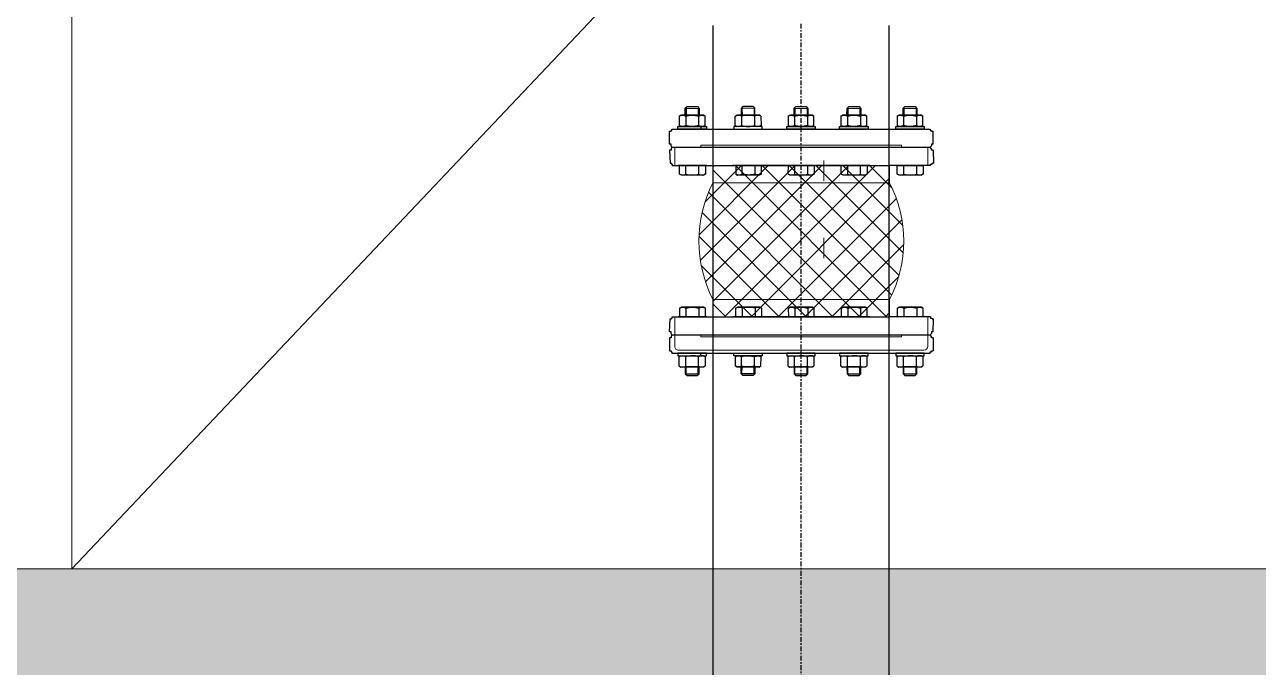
# Model space of a CAD drawing. Header units: millimetres. Extents: x -294625 to 2136527, y -251383 to 128331.
# Drawn here: x 1133732 to 1134293, y -215359 to -215067 of the extents above; entities that cross this region are included whole.
import ezdxf

# ---------------------------------------------------------------- set-up
doc = ezdxf.new("R2010")
doc.units = ezdxf.units.MM
doc.linetypes.add('CENTER', pattern=[3, 1.5, -0.5, 0.5, -0.5])
for name, color, linetype, lineweight in [('0-4', 250, 'Continuous', 5), ('01. CẤP NƯỚC LẠNH', 5, 'Continuous', 9), ('A-FLOR-PATT-1', 254, 'Continuous', 18), ('ICE-BP', 4, 'Continuous', 25), ('N2-PK-TB', 2, 'Continuous', 20), ('N3-NOTE', 11, 'Continuous', 13)]:
    doc.layers.add(name, color=color, linetype=linetype, lineweight=lineweight)
doc.layers.add('H-N-FITTING-35', color=2, linetype='Continuous')
doc.layers.add('ICE-CEN', color=8, linetype='CENTER')

# ---------------------------------------------------------------- blocks, each defined once
blk = doc.blocks.new('WPP')
at = {"layer": 'ICE-BP', "ltscale": 1000}
for p, q in [((137904.5575600856, -20081.31103877045, 5.101671538998651), (137904.5860417234, -20793.38504935915, 5.101671538970926)), ((138072.5575600856, -20081.31103877045, 5.101671538998651), (138072.5860437867, -20793.41022166381, 5.101671538970924))]:
    blk.add_line(p, q, dxfattribs=at)
at = {"layer": 'ICE-CEN', "ltscale": 3}
blk.add_line((137988.5575600883, -20079.47488218467, 5.101671538996317), (137988.6346818327, -20774.6518731673, 5.101671538993015), dxfattribs=at)
blk = doc.blocks.new('ExpSin8')
h = blk.add_hatch()
h.set_pattern_fill('ANSI37', color=8, scale=198, angle=-1.272221872585407e-14, style=0)
h.set_pattern_definition([(44.99999999999999, (2.640000000001227, -165), (-17.50089283436705, 17.50089283436706), []), (135, (2.640000000001227, -165), (-17.50089283436706, -17.50089283436705), [])])
h.paths.add_polyline_path([(201.1600000000017, 115.3335341203565, 0.2403685120750965), (48.84000000000106, 115.3335341203565), (48.84000000000014, -115.3335341203565, 0.2403685120750964), (201.1600000000008, -115.3335341203565)])
h.paths.add_polyline_path([(26.39999999999963, -115.3335341203565), (48.84000000000015, -115.3335341203565), (48.84000000000106, 115.3335341203565), (26.40000000000056, 115.3335341203565)])
h.paths.add_polyline_path([(201.1600000000016, 115.3335341203565), (201.1600000000007, -115.3335341203565), (223.6000000000003, -115.3335341203565), (223.6000000000012, 115.3335341203565)])
for points in [[(2.640000000001227, -165), (26.40000000000054, -165), (26.40000000000056, 165), (2.640000000001247, 165)], [(247.3600000000015, -165), (223.6000000000013, -165), (223.6000000000013, 165), (247.3600000000015, 165)], [(2.640000000001245, 131), (9.175158733904648e-13, 131), (-8.021171617536571e-15, -131), (2.640000000000319, -131)], [(247.3600000000015, 131), (250.0000000000009, 131), (250, -131), (247.3600000000006, -131)]]:
    blk.add_lwpolyline(points, close=True)
at = {"color": 8}
for points in [[(26.40000000000055, 115.3335341203565), (48.84000000000106, 115.3335341203565), (48.84000000000014, -115.3335341203565), (26.39999999999963, -115.3335341203565)], [(223.6000000000013, 115.3335341203565), (201.1600000000017, 115.3335341203565), (201.1600000000008, -115.3335341203565), (223.6000000000004, -115.3335341203565)]]:
    blk.add_lwpolyline(points, close=True, dxfattribs=at)
for centre, start, end in [((125.0000000000009, -33.9366456874268), 62.96860828674399, 117.031391713256), ((125, 33.93664568742678), 242.968608286744, 297.031391713256)]:
    blk.add_arc(centre, 167.5766456874225, start, end)
blk = doc.blocks.new('NUT')
at = {"linetype": 'Continuous'}
for p, q in [((-14.70091237503925, 12.07607484380605), (-13.10062706212034, 13)), ((-14.70091237503925, 0.9239251561939454), (-13.10062706212034, 0)), ((-7.50555349946535, 1.106895198335224), (-7.505553499465123, 11.89310480166478)), ((7.505553499465123, 1.106895198335224), (7.505553499465123, 11.89310480166478)), ((14.70091237503925, 12.07607484380605), (13.10062706212034, 13)), ((14.70091237503925, 0.9239251561939454), (13.10062706212034, 0))]:
    blk.add_line(p, q, dxfattribs=at)
blk.add_lwpolyline([(-16.5, 16), (-16.5, 13), (16.5, 13), (16.5, 16)], close=True)
for points in [[(-15, 1.106895198335224), (-15, 11.89310480166478)], [(-13.10062706212034, 13), (13.10062706212034, 13)], [(-13.10062706212034, 0), (13.10062706212034, 0)], [(13.10062706212034, 0), (-13.10062706212011, 0)], [(15, 11.89310480166478), (15, 1.106895198335224)]]:
    blk.add_lwpolyline(points, dxfattribs=at)
for centre, radius, start, end in [((-11.25277674973267, 6.103728749386619), 6.896271250613385, 57.08669084495057, 122.9133091550494), ((-11.25277674973267, 6.896271250613381), 6.896271250613385, 237.0866908449506, 302.9133091550494), ((0, -13), 26, 73.22134511903967, 106.7786548809604), ((0, 26), 26, 253.2213451190396, 286.7786548809603), ((11.25277674973267, 6.103728749386619), 6.896271250613385, 57.08669084495057, 122.9133091550494), ((11.25277674973267, 6.896271250613381), 6.896271250613385, 237.0866908449506, 302.9133091550494)]:
    blk.add_arc(centre, radius, start, end, dxfattribs=at)

msp = doc.modelspace()

# ---------------------------------------------------------------- hatches: boundary and pattern name
at = {"layer": 'A-FLOR-PATT-1'}
h = msp.add_hatch(dxfattribs=at)
h.set_pattern_fill('ANGLE', color=256, scale=3, style=0)
h.set_pattern_definition([(0, (143.117419464048, 0.7071067811921239), (0, 20.955), [15.24, -5.715]), (90, (143.117419464048, 0.7071067811921239), (-20.955, 1.283123683806639e-15), [15.24, -5.715])])
h.paths.add_polyline_path([(1134853.456268873, -214163.8495059884), (1134853.456268873, -215513.8495219694), (1132753.231289614, -215513.8495219694), (1132753.231289614, -214163.8495059884)])
h.paths.add_polyline_path([(1134653.456268873, -214363.8495059884), (1134653.456268873, -215313.8495219694), (1132953.231289614, -215313.8495219694), (1132953.231289614, -214363.8495059884)], flags=16)

# ---------------------------------------------------------------- linework, layer by layer
at = {"layer": '0-4'}
for p, q in [((1134095.22365391, -215137.6142779117, 0.6481135732056575), (1134095.22365391, -215128.4188756132, 0.6481135732056575)), ((1134095.22365391, -215172.7540305521, 0.6481135732056575), (1134095.22365391, -215163.5586282536, 0.6481135732056575))]:
    msp.add_line(p, q, dxfattribs=at)
at = {"layer": '01. CẤP NƯỚC LẠNH', "elevation": 0.6481135732056575}
msp.add_lwpolyline([(1134027.547651268, -215207.67053137), (1134142.496966762, -215207.67053137), (1134142.496966768, -215212.8955001928, -0.414213562373095), (1134140.755310472, -215214.637156505), (1134029.289307572, -215214.6371565405, -0.414213562373095), (1134027.547651273, -215212.8955003587)], format="xyb", close=True, dxfattribs=at)
at = {"layer": 'H-N-FITTING-35', "ltscale": 1000}
for p, q in [((1134039.415191898, -215113.279398674, 1.005553682742742), (1134039.415191898, -215114.1382753029, 1.005553682742742)), ((1134042.030635794, -215130.7247895601, 1.00555368272539), (1134029.100746731, -215130.6927090555, 1.00555368272539)), ((1134032.61528672, -215134.5777179628, 1.00555368272539), (1134032.624904168, -215130.7014528854, 1.00555368272539)), ((1134038.496860908, -215134.5923108084, 1.00555368272539), (1134038.506478356, -215130.7160457302, 1.00555368272539)), ((1134116.207708034, -215130.708749308, 0.4862520400914692), (1134053.838040009, -215130.708749308, 0.4862520400914692)), ((1134054.630685007, -215130.7281682989, 1.00555368272539), (1134067.56057043, -215130.6946529403, 1.00555368272539)), ((1134058.164889057, -215134.5952973737, 1.00555368272539), (1134058.154841453, -215130.7190333872, 1.00555368272539)), ((1134064.046461589, -215134.580051839, 1.00555368272539), (1134064.036413985, -215130.7037878529, 1.00555368272539)), ((1134091.48597145, -215130.7247895601, 1.00555368272539), (1134078.556082387, -215130.6927090555, 1.00555368272539)), ((1134082.070622376, -215134.5777179628, 1.00555368272539), (1134082.080239824, -215130.7014528854, 1.00555368272539)), ((1134087.952196564, -215134.5923108084, 1.00555368272539), (1134087.961814012, -215130.7160457302, 1.00555368272539)), ((1134115.524284877, -215130.7247895601, 1.00555368272539), (1134102.594395814, -215130.6927090555, 1.00555368272539)), ((1134106.108935803, -215134.5777179628, 1.00555368272539), (1134106.118553252, -215130.7014528854, 1.00555368272539)), ((1134111.990509991, -215134.5923108084, 1.00555368272539), (1134112.00012744, -215130.7160457302, 1.00555368272539)), ((1134141.00950097, -215130.7247895601, 1.00555368272539), (1134128.079611907, -215130.6927090555, 1.00555368272539)), ((1134131.594151897, -215134.5777179628, 1.00555368272539), (1134131.603769345, -215130.7014528854, 1.00555368272539)), ((1134137.475726084, -215134.5923108084, 1.00555368272539), (1134137.485343533, -215130.7160457302, 1.00555368272539)), ((1134029.795860605, -215134.6424134662, 1.00555368272539), (1134030.421977926, -215135.0059767306, 1.00555368272539)), ((1134040.688017596, -215135.0314479264, 1.00555368272539), (1134030.421977926, -215135.0059767306, 1.00555368272539)), ((1134030.421977926, -215135.0059767306, 1.00555368272539), (1134040.688017596, -215135.0314479264, 1.00555368272539)), ((1134041.315931279, -215134.6709960531, 1.00555368272539), (1134040.688017596, -215135.0314479264, 1.00555368272539)), ((1134055.345827435, -215134.6742954564, 1.00555368272539), (1134055.973781114, -215135.0346776459, 1.00555368272539)), ((1134055.973781114, -215135.0346776459, 1.00555368272539), (1134066.239817895, -215135.0080672086, 1.00555368272539)), ((1134066.239817895, -215135.0080672086, 1.00555368272539), (1134055.973781114, -215135.0346776459, 1.00555368272539)), ((1134066.865894867, -215134.6444344649, 1.00555368272539), (1134066.239817895, -215135.0080672086, 1.00555368272539)), ((1134079.251196261, -215134.6424134662, 1.00555368272539), (1134079.877313582, -215135.0059767306, 1.00555368272539)), ((1134090.143353252, -215135.0314479264, 1.00555368272539), (1134079.877313582, -215135.0059767306, 1.00555368272539)), ((1134079.877313582, -215135.0059767306, 1.00555368272539), (1134090.143353252, -215135.0314479264, 1.00555368272539)), ((1134090.771266935, -215134.6709960531, 1.00555368272539), (1134090.143353252, -215135.0314479264, 1.00555368272539)), ((1134103.289509689, -215134.6424134662, 1.00555368272539), (1134103.915627009, -215135.0059767306, 1.00555368272539)), ((1134114.181666679, -215135.0314479264, 1.00555368272539), (1134103.915627009, -215135.0059767306, 1.00555368272539)), ((1134103.915627009, -215135.0059767306, 1.00555368272539), (1134114.181666679, -215135.0314479264, 1.00555368272539)), ((1134114.809580363, -215134.6709960531, 1.00555368272539), (1134114.181666679, -215135.0314479264, 1.00555368272539)), ((1134128.774725782, -215134.6424134662, 1.00555368272539), (1134129.400843102, -215135.0059767306, 1.00555368272539)), ((1134139.666882772, -215135.0314479264, 1.00555368272539), (1134129.400843102, -215135.0059767306, 1.00555368272539)), ((1134129.400843102, -215135.0059767306, 1.00555368272539), (1134139.666882772, -215135.0314479264, 1.00555368272539)), ((1134140.294796456, -215134.6709960531, 1.00555368272539), (1134139.666882772, -215135.0314479264, 1.00555368272539)), ((1134029.795860605, -215195.4453471491, 1.00555368272539), (1134030.421977926, -215195.0817838842, 1.00555368272539)), ((1134040.688017596, -215195.0563126889, 1.00555368272539), (1134030.421977926, -215195.0817838842, 1.00555368272539)), ((1134030.421977926, -215195.0817838842, 1.00555368272539), (1134040.688017596, -215195.0563126889, 1.00555368272539)), ((1134032.61528672, -215195.510042652, 1.00555368272539), (1134032.624904168, -215199.3863077294, 1.00555368272539)), ((1134038.496860908, -215195.4954498068, 1.00555368272539), (1134038.506478356, -215199.3717148851, 1.00555368272539)), ((1134041.315931279, -215195.4167645617, 1.00555368272539), (1134040.688017596, -215195.0563126889, 1.00555368272539)), ((1134055.345827435, -215195.4134651597, 1.00555368272539), (1134055.973781114, -215195.0530829689, 1.00555368272539)), ((1134055.973781114, -215195.0530829689, 1.00555368272539), (1134066.239817895, -215195.0796934066, 1.00555368272539)), ((1134066.239817895, -215195.0796934066, 1.00555368272539), (1134055.973781114, -215195.0530829689, 1.00555368272539)), ((1134058.164889057, -215195.4924632416, 1.00555368272539), (1134058.154841453, -215199.3687272285, 1.00555368272539)), ((1134064.046461589, -215195.5077087762, 1.00555368272539), (1134064.036413985, -215199.3839727632, 1.00555368272539)), ((1134066.865894867, -215195.4433261503, 1.00555368272539), (1134066.239817895, -215195.0796934066, 1.00555368272539)), ((1134079.251196261, -215195.4453471491, 1.00555368272539), (1134079.877313582, -215195.0817838842, 1.00555368272539)), ((1134090.143353252, -215195.0563126889, 1.00555368272539), (1134079.877313582, -215195.0817838842, 1.00555368272539)), ((1134079.877313582, -215195.0817838842, 1.00555368272539), (1134090.143353252, -215195.0563126889, 1.00555368272539)), ((1134082.070622376, -215195.510042652, 1.00555368272539), (1134082.080239824, -215199.3863077294, 1.00555368272539)), ((1134087.952196564, -215195.4954498068, 1.00555368272539), (1134087.961814012, -215199.3717148851, 1.00555368272539)), ((1134090.771266935, -215195.4167645617, 1.00555368272539), (1134090.143353252, -215195.0563126889, 1.00555368272539)), ((1134103.289509689, -215195.4453471491, 1.00555368272539), (1134103.915627009, -215195.0817838842, 1.00555368272539)), ((1134114.181666679, -215195.0563126889, 1.00555368272539), (1134103.915627009, -215195.0817838842, 1.00555368272539)), ((1134103.915627009, -215195.0817838842, 1.00555368272539), (1134114.181666679, -215195.0563126889, 1.00555368272539)), ((1134106.108935803, -215195.510042652, 1.00555368272539), (1134106.118553252, -215199.3863077294, 1.00555368272539)), ((1134111.990509991, -215195.4954498068, 1.00555368272539), (1134112.00012744, -215199.3717148851, 1.00555368272539)), ((1134114.809580363, -215195.4167645617, 1.00555368272539), (1134114.181666679, -215195.0563126889, 1.00555368272539)), ((1134128.774725782, -215195.4453471491, 1.00555368272539), (1134129.400843102, -215195.0817838842, 1.00555368272539)), ((1134139.666882772, -215195.0563126889, 1.00555368272539), (1134129.400843102, -215195.0817838842, 1.00555368272539)), ((1134129.400843102, -215195.0817838842, 1.00555368272539), (1134139.666882772, -215195.0563126889, 1.00555368272539)), ((1134131.594151897, -215195.510042652, 1.00555368272539), (1134131.603769345, -215199.3863077294, 1.00555368272539)), ((1134137.475726084, -215195.4954498068, 1.00555368272539), (1134137.485343533, -215199.3717148851, 1.00555368272539)), ((1134140.294796456, -215195.4167645617, 1.00555368272539), (1134139.666882772, -215195.0563126889, 1.00555368272539)), ((1134042.030635794, -215199.3629710547, 1.00555368272539), (1134029.100746731, -215199.3950515598, 1.00555368272539)), ((1134116.207708034, -215199.3790113073, 0.4862520400914692), (1134053.838040009, -215199.3790113073, 0.4862520400914692)), ((1134054.630685007, -215199.3595923164, 1.00555368272539), (1134067.56057043, -215199.3931076745, 1.00555368272539)), ((1134091.48597145, -215199.3629710547, 1.00555368272539), (1134078.556082387, -215199.3950515598, 1.00555368272539)), ((1134115.524284877, -215199.3629710547, 1.00555368272539), (1134102.594395814, -215199.3950515598, 1.00555368272539)), ((1134141.00950097, -215199.3629710547, 1.00555368272539), (1134128.079611907, -215199.3950515598, 1.00555368272539)), ((1134039.415191898, -215216.8083619413, 1.005553682742742), (1134039.415191898, -215215.9494853115, 1.005553682742742))]:
    msp.add_line(p, q, dxfattribs=at)
at = {"layer": 'H-N-FITTING-35', "ltscale": 1000, "elevation": 10.32633627823465}
for points in [[(1134032.306998808, -215107.8613262143), (1134032.3147759, -215104.7268076539), (1134033.100349813, -215103.9451222869), (1134037.802127654, -215103.956787925), (1134038.583813021, -215104.7423618382), (1134038.576035929, -215107.8768803985)], [(1134063.961253369, -215107.8636477132), (1134063.953128433, -215104.7291300346), (1134063.16746778, -215103.9475318495), (1134058.465691262, -215103.9597192527), (1134057.684093077, -215104.7453799058), (1134057.692218012, -215107.879897584)], [(1134081.762334464, -215107.8613262143), (1134081.770111556, -215104.7268076539), (1134082.555685469, -215103.9451222869), (1134087.25746331, -215103.956787925), (1134088.039148677, -215104.7423618382), (1134088.031371585, -215107.8768803985)], [(1134105.800647891, -215107.8613262143), (1134105.808424983, -215104.7268076539), (1134106.593998897, -215103.9451222869), (1134111.295776738, -215103.956787925), (1134112.077462104, -215104.7423618382), (1134112.069685013, -215107.8768803985)], [(1134131.285863985, -215107.8613262143), (1134131.293641076, -215104.7268076539), (1134132.07921499, -215103.9451222869), (1134136.780992831, -215103.956787925), (1134137.562678198, -215104.7423618382), (1134137.554901106, -215107.8768803985)], [(1134032.306998808, -215222.2264344001), (1134032.3147759, -215225.3609529605), (1134033.100349813, -215226.142638328), (1134037.802127654, -215226.1309726898), (1134038.583813021, -215225.3453987762), (1134038.576035929, -215222.2108802159)], [(1134063.961253369, -215222.2241129017), (1134063.953128433, -215225.3586305802), (1134063.16746778, -215226.1402287662), (1134058.465691262, -215226.1280413626), (1134057.684093077, -215225.3423807095), (1134057.692218012, -215222.2078630313)], [(1134081.762334464, -215222.2264344001), (1134081.770111556, -215225.3609529605), (1134082.555685469, -215226.142638328), (1134087.25746331, -215226.1309726898), (1134088.039148677, -215225.3453987762), (1134088.031371585, -215222.2108802159)], [(1134105.800647891, -215222.2264344001), (1134105.808424983, -215225.3609529605), (1134106.593998897, -215226.142638328), (1134111.295776738, -215226.1309726898), (1134112.077462104, -215225.3453987762), (1134112.069685013, -215222.2108802159)], [(1134131.285863985, -215222.2264344001), (1134131.293641076, -215225.3609529605), (1134132.07921499, -215226.142638328), (1134136.780992831, -215226.1309726898), (1134137.562678198, -215225.3453987762), (1134137.554901106, -215222.2108802159)]]:
    msp.add_lwpolyline(points, close=True, dxfattribs=at)
at = {"layer": 'H-N-FITTING-35', "ltscale": 1000}
for points, elevation in [([(1134032.3147759, -215104.7268076539), (1134038.583813021, -215104.7423618382)], 1.005553682762988), ([(1134032.70659072, -215104.7277797913), (1134032.698813628, -215107.8622983516)], 1.005553682762988), ([(1134038.191998201, -215104.7413897017), (1134038.184221109, -215107.8759082629)], 1.005553682762988), ([(1134063.953128433, -215104.7291300346), (1134057.684093077, -215104.7453799058)], 1.005553682762988), ([(1134058.075907786, -215104.7443642892), (1134058.084032722, -215107.8788819665)], 1.005553682762988), ([(1134063.561313723, -215104.730145652), (1134063.569438659, -215107.8646633302)], 1.005553682762988), ([(1134081.770111556, -215104.7268076539), (1134088.039148677, -215104.7423618382)], 1.005553682762988), ([(1134082.161926376, -215104.7277797913), (1134082.154149284, -215107.8622983516)], 1.005553682762988), ([(1134087.647333857, -215104.7413897017), (1134087.639556765, -215107.8759082629)], 1.005553682762988), ([(1134105.808424983, -215104.7268076539), (1134112.077462104, -215104.7423618382)], 1.005553682762988), ([(1134106.200239804, -215104.7277797913), (1134106.192462711, -215107.8622983516)], 1.005553682762988), ([(1134111.685647284, -215104.7413897017), (1134111.677870193, -215107.8759082629)], 1.005553682762988), ([(1134131.293641076, -215104.7268076539), (1134137.562678198, -215104.7423618382)], 1.005553682762988), ([(1134131.685455897, -215104.7277797913), (1134131.677678805, -215107.8622983516)], 1.005553682762988), ([(1134137.170863378, -215104.7413897017), (1134137.163086286, -215107.8759082629)], 1.005553682762988), ([(1134025.195297316, -215121.0566950159), (1134025.195297316, -215115.1540185648)], 0.6481135732056575), ([(1134025.195297316, -215121.0566950159), (1134025.195297316, -215115.1540185648)], 0.6481135732056575), ([(1134025.195297316, -215121.0566950159), (1134025.195297316, -215115.1540185648)], 0.6481135732056575), ([(1134025.195297316, -215115.1540185648), (1134025.195297316, -215115.1540185648)], 0.6481135732056575), ([(1134025.195297316, -215115.1540185648), (1134025.875564431, -215115.1540185648)], 0.6481135732056575), ([(1134025.875564431, -215115.1540185648), (1134025.875564431, -215114.8138850074)], 0.6481135732056575), ([(1134025.875564431, -215114.8138850074), (1134025.875564431, -215114.8138850074)], 0.6481135732056575), ([(1134025.875564431, -215114.8138850074), (1134025.875564431, -215114.8138850074)], 0.6481135732056575), ([(1134025.875564431, -215114.8138850074), (1134025.875564431, -215114.8138850074)], 0.6481135732056575), ([(1134025.875564431, -215114.8138850074), (1134026.215697988, -215114.8138850074)], 0.6481135732056575), ([(1134026.215697988, -215114.8138850074), (1134026.215697988, -215114.1336178934)], 0.6481135732056575), ([(1134026.215697988, -215114.1336178934), (1134026.215697988, -215114.1336178934)], 0.6481135732056575), ([(1134026.215697988, -215114.1336178934), (1134046.283577869, -215114.1336178934)], 0.6481135732056575), ([(1134026.215697988, -215114.1336178934), (1134143.561775259, -215114.1336178934)], 0.6481135732056575), ([(1134143.561775259, -215114.1336178934), (1134143.561775259, -215114.1336178934)], 0.6481135732056575), ([(1134143.561775259, -215114.1336178934), (1134143.561775259, -215114.1336178934)], 0.6481135732056575), ([(1134143.561775259, -215114.1336178934), (1134143.561775259, -215114.8138850074)], 0.6481135732056575), ([(1134143.561775259, -215114.8138850074), (1134144.242042374, -215114.8138850074)], 0.6481135732056575), ([(1134144.242042374, -215114.8138850074), (1134144.242042374, -215114.8138850074)], 0.6481135732056575), ([(1134144.242042374, -215114.8138850074), (1134144.242042374, -215114.8138850074)], 0.6481135732056575), ([(1134144.242042374, -215114.8138850074), (1134144.242042374, -215114.8138850074)], 0.6481135732056575), ([(1134144.242042374, -215114.8138850074), (1134144.242042374, -215115.1540185648)], 0.6481135732056575), ([(1134144.242042374, -215115.1540185648), (1134144.922309488, -215115.1540185648)], 0.6481135732056575), ([(1134144.922309488, -215121.0566950159), (1134144.922309488, -215115.1540185648)], 0.6481135732056575), ([(1134144.922309488, -215121.0566950159), (1134144.922309488, -215115.1540185648)], 0.6481135732056575), ([(1134144.922309488, -215121.0566950159), (1134144.922309488, -215115.1540185648)], 0.6481135732056575), ([(1134025.195297316, -215121.0566950159), (1134025.195297316, -215120.7165614585)], 0.6481135732056575), ([(1134025.875564431, -215121.0566950159), (1134025.195297316, -215121.0566950159)], 0.6481135732056575), ([(1134025.195297316, -215121.0566950159), (1134025.195297316, -215121.0566950159)], 0.6481135732056575), ([(1134025.195297316, -215123.7777634737), (1134025.390259975, -215129.6873999423)], 0.6481135732056575), ([(1134025.195297316, -215123.7777634737), (1134025.390259975, -215129.6873999423)], 0.6481135732056575), ([(1134025.195297316, -215123.7777634737), (1134025.390259975, -215129.6873999423)], 0.6481135732056575), ([(1134025.875564431, -215123.7777634737), (1134025.195297316, -215123.7777634737)], 0.6481135732056575), ([(1134025.195297316, -215123.7777634737), (1134025.195297316, -215123.7777634737)], 0.6481135732056575), ([(1134025.195297316, -215123.7777634737), (1134025.195297316, -215124.1178970312)], 0.6481135732056575), ([(1134025.875564431, -215121.7369621304), (1134025.875564431, -215121.0566950159)], 0.6481135732056575), ([(1134025.875564431, -215121.0566950159), (1134025.875564431, -215121.0566950159)], 0.6481135732056575), ([(1134026.215697988, -215122.4172292448), (1134025.875564431, -215121.7369621304)], 0.6481135732056575), ([(1134025.875564431, -215121.7369621304), (1134025.875564431, -215121.7369621304)], 0.6481135732056575), ([(1134025.875564431, -215121.7369621304), (1134025.875564431, -215121.7369621304)], 0.6481135732056575), ([(1134026.215697988, -215122.4172292448), (1134025.875564431, -215123.0974963597)], 0.6481135732056575), ([(1134025.875564431, -215123.0974963597), (1134025.875564431, -215123.0974963597)], 0.6481135732056575), ([(1134025.875564431, -215123.0974963597), (1134025.875564431, -215123.0974963597)], 0.6481135732056575), ([(1134025.875564431, -215123.0974963597), (1134025.875564431, -215123.7777634737)], 0.6481135732056575), ([(1134025.875564431, -215123.7777634737), (1134025.875564431, -215123.7777634737)], 0.6481135732056575), ([(1134026.215697988, -215122.4172292448), (1134026.215697988, -215122.4172292448)], 0.6481135732056575), ([(1134026.215697988, -215122.4172292448), (1134026.215697988, -215122.4172292448)], 0.6481135732056575), ([(1134026.215697988, -215122.4172292448), (1134026.215697988, -215122.4172292448)], 0.6481135732056575), ([(1134026.215697988, -215122.4172292448), (1134026.215697988, -215122.4172292448)], 0.6481135732056575), ([(1134026.215697988, -215122.4172292448), (1134143.561775259, -215122.4172292448)], 0.6481135732056575), ([(1134144.242042374, -215121.7369621304), (1134143.561775259, -215122.4172292448)], 0.6481135732056575), ([(1134143.561775259, -215122.4172292448), (1134143.561775259, -215122.4172292448)], 0.6481135732056575), ([(1134144.242042374, -215123.0974963597), (1134143.561775259, -215122.4172292448)], 0.6481135732056575), ([(1134143.561775259, -215122.4172292448), (1134143.561775259, -215122.4172292448)], 0.6481135732056575), ([(1134144.922309488, -215121.0566950159), (1134144.242042374, -215121.0566950159)], 0.6481135732056575), ([(1134144.242042374, -215121.0566950159), (1134144.242042374, -215121.7369621304)], 0.6481135732056575), ([(1134144.242042374, -215121.7369621304), (1134144.242042374, -215121.7369621304)], 0.6481135732056575), ([(1134144.242042374, -215121.7369621304), (1134144.242042374, -215121.7369621304)], 0.6481135732056575), ([(1134144.242042374, -215121.7369621304), (1134144.242042374, -215121.7369621304)], 0.6481135732056575), ([(1134144.242042374, -215123.7777634737), (1134144.242042374, -215123.0974963597)], 0.6481135732056575), ([(1134144.242042374, -215123.0974963597), (1134144.242042374, -215123.0974963597)], 0.6481135732056575), ([(1134144.242042374, -215123.0974963597), (1134144.242042374, -215123.0974963597)], 0.6481135732056575), ([(1134144.242042374, -215123.0974963597), (1134144.242042374, -215123.0974963597)], 0.6481135732056575), ([(1134144.922309488, -215123.7777634737), (1134144.242042374, -215123.7777634737)], 0.6481135732056575), ([(1134144.922309488, -215121.0566950159), (1134144.922309488, -215121.0566950159)], 0.6481135732056575), ([(1134144.922309488, -215121.0566950159), (1134144.922309488, -215121.0566950159)], 0.6481135732056575), ([(1134144.922309488, -215123.7777634737), (1134145.117272147, -215129.6873999423)], 0.6481135732056575), ([(1134144.922309488, -215123.7777634737), (1134145.117272147, -215129.6873999423)], 0.6481135732056575), ([(1134144.922309488, -215123.7777634737), (1134145.117272147, -215129.6873999423)], 0.6481135732056575), ([(1134144.922309488, -215123.7777634737), (1134144.922309488, -215123.7777634737)], 0.6481135732056575), ([(1134144.922309488, -215123.7777634737), (1134144.922309488, -215123.7777634737)], 0.6481135732056575), ([(1134025.390259975, -215129.6873999423), (1134025.390259975, -215129.6873999423)], 0.6481135732056575), ([(1134025.390259975, -215129.6873999423), (1134026.07052709, -215129.6873999423)], 0.6481135732056575), ([(1134026.07052709, -215129.6873999423), (1134026.07052709, -215130.0275334997)], 0.6481135732056575), ([(1134026.07052709, -215130.0275334997), (1134026.07052709, -215130.0275334997)], 0.6481135732056575), ([(1134026.07052709, -215130.0275334997), (1134026.07052709, -215130.0275334997)], 0.6481135732056575), ([(1134026.07052709, -215130.0275334997), (1134026.07052709, -215130.0275334997)], 0.6481135732056575), ([(1134026.07052709, -215130.0275334997), (1134026.410660647, -215130.0275334997)], 0.6481135732056575), ([(1134026.410660647, -215130.0275334997), (1134026.410660647, -215130.7078006142)], 0.6481135732056575), ([(1134026.410660647, -215130.7078006142), (1134026.410660647, -215130.7078006142)], 0.6481135732056575), ([(1134026.410660647, -215130.7078006142), (1134046.478540528, -215130.7078006142)], 0.6481135732056575), ([(1134026.410660647, -215130.7078006142), (1134046.478540528, -215130.7078006142)], 0.6481135732056575), ([(1134026.410660647, -215130.7078006142), (1134124.709258709, -215130.7078006142)], 0.6481135732056575), ([(1134029.678851513, -215134.5704323381), (1134029.688468961, -215130.6941672603)], 1.005553682762988), ([(1134029.688468961, -215130.6941672603), (1134041.442913563, -215130.7233313558)], 1.005553682762988), ([(1134041.442913563, -215130.7233313558), (1134041.433296115, -215134.5995964336)], 1.005553682762988), ([(1134066.972848365, -215130.696176366), (1134055.218407072, -215130.7266448736)], 1.005553682762988), ([(1134055.218407072, -215130.7266448736), (1134055.228454677, -215134.6029088601)], 1.005553682762988), ([(1134066.98289597, -215134.5724403521), (1134066.972848365, -215130.696176366)], 1.005553682762988), ([(1134079.134187169, -215134.5704323381), (1134079.143804617, -215130.6941672603)], 1.005553682762988), ([(1134079.143804617, -215130.6941672603), (1134090.89824922, -215130.7233313558)], 1.005553682762988), ([(1134090.89824922, -215130.7233313558), (1134090.888631771, -215134.5995964336)], 1.005553682762988), ([(1134103.172500596, -215134.5704323381), (1134103.182118044, -215130.6941672603)], 1.005553682762988), ([(1134103.182118044, -215130.6941672603), (1134114.936562647, -215130.7233313558)], 1.005553682762988), ([(1134114.936562647, -215130.7233313558), (1134114.926945198, -215134.5995964336)], 1.005553682762988), ([(1134143.756737918, -215130.7078006142), (1134124.709258709, -215130.7078006142)], 0.6481135732056575), ([(1134143.756737918, -215130.7078006142), (1134124.709258709, -215130.7078006142)], 0.6481135732056575), ([(1134143.756737918, -215130.7078006142), (1134124.709258709, -215130.7078006142)], 0.6481135732056575), ([(1134128.657716689, -215134.5704323381), (1134128.667334138, -215130.6941672603)], 1.005553682762988), ([(1134128.667334138, -215130.6941672603), (1134140.42177874, -215130.7233313558)], 1.005553682762988), ([(1134140.42177874, -215130.7233313558), (1134140.412161291, -215134.5995964336)], 1.005553682762988), ([(1134143.756737918, -215130.7078006142), (1134143.756737918, -215130.0275334997)], 0.6481135732056575), ([(1134143.756737918, -215130.0275334997), (1134144.437005033, -215130.0275334997)], 0.6481135732056575), ([(1134143.756737918, -215130.7078006142), (1134143.756737918, -215130.7078006142)], 0.6481135732056575), ([(1134143.756737918, -215130.7078006142), (1134143.756737918, -215130.7078006142)], 0.6481135732056575), ([(1134144.437005033, -215130.0275334997), (1134144.437005033, -215129.6873999423)], 0.6481135732056575), ([(1134144.437005033, -215129.6873999423), (1134145.117272147, -215129.6873999423)], 0.6481135732056575), ([(1134144.437005033, -215130.0275334997), (1134144.437005033, -215130.0275334997)], 0.6481135732056575), ([(1134144.437005033, -215130.0275334997), (1134144.437005033, -215130.0275334997)], 0.6481135732056575), ([(1134144.437005033, -215130.0275334997), (1134144.437005033, -215130.0275334997)], 0.6481135732056575), ([(1134029.678851513, -215195.5173282767), (1134029.688468961, -215199.393593355)], 1.005553682762988), ([(1134041.442913563, -215199.3644292595), (1134041.433296115, -215195.4881641821)], 1.005553682762988), ([(1134055.218407072, -215199.3611157416), (1134055.228454677, -215195.4848517547)], 1.005553682762988), ([(1134066.98289597, -215195.5153202627), (1134066.972848365, -215199.3915842492)], 1.005553682762988), ([(1134079.134187169, -215195.5173282767), (1134079.143804617, -215199.393593355)], 1.005553682762988), ([(1134090.89824922, -215199.3644292595), (1134090.888631771, -215195.4881641821)], 1.005553682762988), ([(1134103.172500596, -215195.5173282767), (1134103.182118044, -215199.393593355)], 1.005553682762988), ([(1134114.936562647, -215199.3644292595), (1134114.926945198, -215195.4881641821)], 1.005553682762988), ([(1134128.657716689, -215195.5173282767), (1134128.667334138, -215199.393593355)], 1.005553682762988), ([(1134140.42177874, -215199.3644292595), (1134140.412161291, -215195.4881641821)], 1.005553682762988), ([(1134025.195297316, -215206.3099971407), (1134025.390259975, -215200.4003606726)], 0.6481135732056575), ([(1134025.195297316, -215206.3099971407), (1134025.390259975, -215200.4003606726)], 0.6481135732056575), ([(1134025.195297316, -215206.3099971407), (1134025.390259975, -215200.4003606726)], 0.6481135732056575), ([(1134025.390259975, -215200.4003606726), (1134025.390259975, -215200.4003606726)], 0.6481135732056575), ([(1134025.390259975, -215200.4003606726), (1134026.07052709, -215200.4003606726)], 0.6481135732056575), ([(1134026.07052709, -215200.4003606726), (1134026.07052709, -215200.0602271156)], 0.6481135732056575), ([(1134026.07052709, -215200.0602271156), (1134026.07052709, -215200.0602271156)], 0.6481135732056575), ([(1134026.07052709, -215200.0602271156), (1134026.07052709, -215200.0602271156)], 0.6481135732056575), ([(1134026.07052709, -215200.0602271156), (1134026.07052709, -215200.0602271156)], 0.6481135732056575), ([(1134026.07052709, -215200.0602271156), (1134026.410660647, -215200.0602271156)], 0.6481135732056575), ([(1134026.410660647, -215200.0602271156), (1134026.410660647, -215199.3799600007)], 0.6481135732056575), ([(1134026.410660647, -215199.3799600007), (1134026.410660647, -215199.3799600007)], 0.6481135732056575), ([(1134026.410660647, -215199.3799600007), (1134046.478540528, -215199.3799600007)], 0.6481135732056575), ([(1134026.410660647, -215199.3799600007), (1134046.478540528, -215199.3799600007)], 0.6481135732056575), ([(1134026.410660647, -215199.3799600007), (1134124.709258709, -215199.3799600007)], 0.6481135732056575), ([(1134029.688468961, -215199.393593355), (1134041.442913563, -215199.3644292595)], 1.005553682762988), ([(1134066.972848365, -215199.3915842492), (1134055.218407072, -215199.3611157416)], 1.005553682762988), ([(1134079.143804617, -215199.393593355), (1134090.89824922, -215199.3644292595)], 1.005553682762988), ([(1134103.182118044, -215199.393593355), (1134114.936562647, -215199.3644292595)], 1.005553682762988), ([(1134143.756737918, -215199.3799600007), (1134124.709258709, -215199.3799600007)], 0.6481135732056575), ([(1134143.756737918, -215199.3799600007), (1134124.709258709, -215199.3799600007)], 0.6481135732056575), ([(1134143.756737918, -215199.3799600007), (1134124.709258709, -215199.3799600007)], 0.6481135732056575), ([(1134128.667334138, -215199.393593355), (1134140.42177874, -215199.3644292595)], 1.005553682762988), ([(1134143.756737918, -215199.3799600007), (1134143.756737918, -215199.3799600007)], 0.6481135732056575), ([(1134143.756737918, -215199.3799600007), (1134143.756737918, -215199.3799600007)], 0.6481135732056575), ([(1134143.756737918, -215199.3799600007), (1134143.756737918, -215200.0602271156)], 0.6481135732056575), ([(1134143.756737918, -215200.0602271156), (1134144.437005033, -215200.0602271156)], 0.6481135732056575), ([(1134144.437005033, -215200.0602271156), (1134144.437005033, -215200.0602271156)], 0.6481135732056575), ([(1134144.437005033, -215200.0602271156), (1134144.437005033, -215200.0602271156)], 0.6481135732056575), ([(1134144.437005033, -215200.0602271156), (1134144.437005033, -215200.0602271156)], 0.6481135732056575), ([(1134144.437005033, -215200.0602271156), (1134144.437005033, -215200.4003606726)], 0.6481135732056575), ([(1134144.437005033, -215200.4003606726), (1134145.117272147, -215200.4003606726)], 0.6481135732056575), ([(1134144.922309488, -215206.3099971407), (1134145.117272147, -215200.4003606726)], 0.6481135732056575), ([(1134144.922309488, -215206.3099971407), (1134145.117272147, -215200.4003606726)], 0.6481135732056575), ([(1134144.922309488, -215206.3099971407), (1134145.117272147, -215200.4003606726)], 0.6481135732056575), ([(1134025.195297316, -215206.3099971407), (1134025.195297316, -215205.9698635837)], 0.6481135732056575), ([(1134025.875564431, -215206.3099971407), (1134025.195297316, -215206.3099971407)], 0.6481135732056575), ([(1134025.195297316, -215206.3099971407), (1134025.195297316, -215206.3099971407)], 0.6481135732056575), ([(1134025.195297316, -215209.0310655998), (1134025.195297316, -215214.93374205)], 0.6481135732056575), ([(1134025.195297316, -215209.0310655998), (1134025.195297316, -215214.93374205)], 0.6481135732056575), ([(1134025.195297316, -215209.0310655998), (1134025.195297316, -215214.93374205)], 0.6481135732056575), ([(1134025.875564431, -215209.0310655998), (1134025.195297316, -215209.0310655998)], 0.6481135732056575), ([(1134025.195297316, -215209.0310655998), (1134025.195297316, -215209.0310655998)], 0.6481135732056575), ([(1134025.195297316, -215209.0310655998), (1134025.195297316, -215209.3711991568)], 0.6481135732056575), ([(1134025.875564431, -215206.9902642556), (1134025.875564431, -215206.3099971407)], 0.6481135732056575), ([(1134025.875564431, -215206.3099971407), (1134025.875564431, -215206.3099971407)], 0.6481135732056575), ([(1134026.215697988, -215207.67053137), (1134025.875564431, -215206.9902642556)], 0.6481135732056575), ([(1134025.875564431, -215206.9902642556), (1134025.875564431, -215206.9902642556)], 0.6481135732056575), ([(1134025.875564431, -215206.9902642556), (1134025.875564431, -215206.9902642556)], 0.6481135732056575), ([(1134026.215697988, -215207.67053137), (1134025.875564431, -215208.3507984845)], 0.6481135732056575), ([(1134025.875564431, -215208.3507984845), (1134025.875564431, -215208.3507984845)], 0.6481135732056575), ([(1134025.875564431, -215208.3507984845), (1134025.875564431, -215208.3507984845)], 0.6481135732056575), ([(1134025.875564431, -215208.3507984845), (1134025.875564431, -215209.0310655998)], 0.6481135732056575), ([(1134025.875564431, -215209.0310655998), (1134025.875564431, -215209.0310655998)], 0.6481135732056575), ([(1134026.215697988, -215207.67053137), (1134026.215697988, -215207.67053137)], 0.6481135732056575), ([(1134026.215697988, -215207.67053137), (1134026.215697988, -215207.67053137)], 0.6481135732056575), ([(1134026.215697988, -215207.67053137), (1134143.561775259, -215207.67053137)], 0.6481135732056575), ([(1134026.215697988, -215207.67053137), (1134143.561775259, -215207.67053137)], 0.6481135732056575), ([(1134026.215697988, -215207.67053137), (1134143.561775259, -215207.67053137)], 0.6481135732056575), ([(1134026.215697988, -215207.67053137), (1134026.215697988, -215207.67053137)], 0.6481135732056575), ([(1134026.215697988, -215207.67053137), (1134026.215697988, -215207.67053137)], 0.6481135732056575), ([(1134026.215697988, -215207.67053137), (1134143.561775259, -215207.67053137)], 0.6481135732056575), ([(1134026.215697988, -215207.67053137), (1134143.561775259, -215207.67053137)], 0.6481135732056575), ([(1134026.215697988, -215207.67053137), (1134143.561775259, -215207.67053137)], 0.6481135732056575), ([(1134144.242042374, -215206.9902642556), (1134143.561775259, -215207.67053137)], 0.6481135732056575), ([(1134144.242042374, -215208.3507984845), (1134143.561775259, -215207.67053137)], 0.6481135732056575), ([(1134143.561775259, -215207.67053137), (1134143.561775259, -215207.67053137)], 0.6481135732056575), ([(1134143.561775259, -215207.67053137), (1134143.561775259, -215207.67053137)], 0.6481135732056575), ([(1134144.922309488, -215206.3099971407), (1134144.242042374, -215206.3099971407)], 0.6481135732056575), ([(1134144.242042374, -215206.3099971407), (1134144.242042374, -215206.9902642556)], 0.6481135732056575), ([(1134144.242042374, -215206.9902642556), (1134144.242042374, -215206.9902642556)], 0.6481135732056575), ([(1134144.242042374, -215206.9902642556), (1134144.242042374, -215206.9902642556)], 0.6481135732056575), ([(1134144.242042374, -215206.9902642556), (1134144.242042374, -215206.9902642556)], 0.6481135732056575), ([(1134144.242042374, -215209.0310655998), (1134144.242042374, -215208.3507984845)], 0.6481135732056575), ([(1134144.242042374, -215208.3507984845), (1134144.242042374, -215208.3507984845)], 0.6481135732056575), ([(1134144.242042374, -215208.3507984845), (1134144.242042374, -215208.3507984845)], 0.6481135732056575), ([(1134144.242042374, -215208.3507984845), (1134144.242042374, -215208.3507984845)], 0.6481135732056575), ([(1134144.922309488, -215209.0310655998), (1134144.242042374, -215209.0310655998)], 0.6481135732056575), ([(1134144.922309488, -215206.3099971407), (1134144.922309488, -215206.3099971407)], 0.6481135732056575), ([(1134144.922309488, -215206.3099971407), (1134144.922309488, -215206.3099971407)], 0.6481135732056575), ([(1134144.922309488, -215209.0310655998), (1134144.922309488, -215214.93374205)], 0.6481135732056575), ([(1134144.922309488, -215209.0310655998), (1134144.922309488, -215214.93374205)], 0.6481135732056575), ([(1134144.922309488, -215209.0310655998), (1134144.922309488, -215214.93374205)], 0.6481135732056575), ([(1134144.922309488, -215209.0310655998), (1134144.922309488, -215209.0310655998)], 0.6481135732056575), ([(1134144.922309488, -215209.0310655998), (1134144.922309488, -215209.0310655998)], 0.6481135732056575), ([(1134025.195297316, -215214.93374205), (1134025.195297316, -215214.93374205)], 0.6481135732056575), ([(1134025.195297316, -215214.93374205), (1134025.875564431, -215214.93374205)], 0.6481135732056575), ([(1134025.875564431, -215214.93374205), (1134025.875564431, -215215.273875607)], 0.6481135732056575), ([(1134144.242042374, -215215.273875607), (1134144.242042374, -215214.93374205)], 0.6481135732056575), ([(1134144.242042374, -215214.93374205), (1134144.922309488, -215214.93374205)], 0.6481135732056575), ([(1134025.875564431, -215215.273875607), (1134025.875564431, -215215.273875607)], 0.6481135732056575), ([(1134025.875564431, -215215.273875607), (1134025.875564431, -215215.273875607)], 0.6481135732056575), ([(1134025.875564431, -215215.273875607), (1134025.875564431, -215215.273875607)], 0.6481135732056575), ([(1134025.875564431, -215215.273875607), (1134026.215697988, -215215.273875607)], 0.6481135732056575), ([(1134026.215697988, -215215.273875607), (1134026.215697988, -215215.9541427219)], 0.6481135732056575), ([(1134026.215697988, -215215.9541427219), (1134026.215697988, -215215.9541427219)], 0.6481135732056575), ([(1134026.215697988, -215215.9541427219), (1134046.283577869, -215215.9541427219)], 0.6481135732056575), ([(1134026.215697988, -215215.9541427219), (1134143.561775259, -215215.9541427219)], 0.6481135732056575), ([(1134143.561775259, -215215.9541427219), (1134143.561775259, -215215.273875607)], 0.6481135732056575), ([(1134143.561775259, -215215.273875607), (1134144.242042374, -215215.273875607)], 0.6481135732056575), ([(1134143.561775259, -215215.9541427219), (1134143.561775259, -215215.9541427219)], 0.6481135732056575), ([(1134143.561775259, -215215.9541427219), (1134143.561775259, -215215.9541427219)], 0.6481135732056575), ([(1134144.242042374, -215215.273875607), (1134144.242042374, -215215.273875607)], 0.6481135732056575), ([(1134144.242042374, -215215.273875607), (1134144.242042374, -215215.273875607)], 0.6481135732056575), ([(1134144.242042374, -215215.273875607), (1134144.242042374, -215215.273875607)], 0.6481135732056575), ([(1134032.3147759, -215225.3609529605), (1134038.583813021, -215225.3453987762)], 1.005553682762988), ([(1134032.70659072, -215225.3599808248), (1134032.698813628, -215222.2254622636)], 1.005553682762988), ([(1134038.191998201, -215225.3463709136), (1134038.184221109, -215222.2118523532)], 1.005553682762988), ([(1134063.953128433, -215225.3586305802), (1134057.684093077, -215225.3423807095)], 1.005553682762988), ([(1134058.075907786, -215225.343396326), (1134058.084032722, -215222.2088786479)], 1.005553682762988), ([(1134063.561313723, -215225.3576149632), (1134063.569438659, -215222.2230972851)], 1.005553682762988), ([(1134081.770111556, -215225.3609529605), (1134088.039148677, -215225.3453987762)], 1.005553682762988), ([(1134082.161926376, -215225.3599808248), (1134082.154149284, -215222.2254622636)], 1.005553682762988), ([(1134087.647333857, -215225.3463709136), (1134087.639556765, -215222.2118523532)], 1.005553682762988), ([(1134105.808424983, -215225.3609529605), (1134112.077462104, -215225.3453987762)], 1.005553682762988), ([(1134106.200239804, -215225.3599808248), (1134106.192462711, -215222.2254622636)], 1.005553682762988), ([(1134111.685647284, -215225.3463709136), (1134111.677870193, -215222.2118523532)], 1.005553682762988), ([(1134131.293641076, -215225.3609529605), (1134137.562678198, -215225.3453987762)], 1.005553682762988), ([(1134131.685455897, -215225.3599808248), (1134131.677678805, -215222.2254622636)], 1.005553682762988), ([(1134137.170863378, -215225.3463709136), (1134137.163086286, -215222.2118523532)], 1.005553682762988)]:
    msp.add_lwpolyline(points, dxfattribs=dict(at, elevation=elevation))
for centre, major_axis, ratio, start_param, end_param in [((1134031.15269718, -215132.3057118145, 1.00555368272539), (1.910651734622243, 1.910651734622244), 0.9999999999994581, 3.350064097459301, 4.498955322420188), ((1134035.58027331, -215124.8315270065, 1.00555368272539), (-7.203449994180226, 7.203449994180221), 0.9999999999996336, 2.060870611417176, 2.646556154874023), ((1134039.970706576, -215132.3275902844, 1.00555368272539), (1.910651734622243, 1.910651734622244), 0.9999999999994581, 3.350064097459301, 4.498955322420188), ((1134080.608032836, -215132.3057118145, 1.00555368272539), (1.910651734622243, 1.910651734622244), 0.9999999999994581, 3.350064097459301, 4.498955322420188), ((1134085.035608966, -215124.8315270065, 1.00555368272539), (-7.203449994180226, 7.203449994180221), 0.9999999999996336, 2.060870611417176, 2.646556154874023), ((1134089.426042231, -215132.3275902844, 1.00555368272539), (1.910651734622243, 1.910651734622244), 0.9999999999994581, 3.350064097459301, 4.498955322420188), ((1134104.646346263, -215132.3057118145, 1.00555368272539), (1.910651734622243, 1.910651734622244), 0.9999999999994581, 3.350064097459301, 4.498955322420188), ((1134109.073922393, -215124.8315270065, 1.00555368272539), (-7.203449994180226, 7.203449994180221), 0.9999999999996336, 2.060870611417176, 2.646556154874023), ((1134113.464355659, -215132.3275902844, 1.00555368272539), (1.910651734622243, 1.910651734622244), 0.9999999999994581, 3.350064097459301, 4.498955322420188), ((1134130.131562357, -215132.3057118145, 1.00555368272539), (1.910651734622243, 1.910651734622244), 0.9999999999994581, 3.350064097459301, 4.498955322420188), ((1134134.559138486, -215124.8315270065, 1.00555368272539), (-7.203449994180226, 7.203449994180221), 0.9999999999996336, 2.060870611417176, 2.646556154874023), ((1134138.949571752, -215132.3275902844, 1.00555368272539), (1.910651734622243, 1.910651734622244), 0.9999999999994581, 3.350064097459301, 4.498955322420188), ((1134056.690792079, -215197.7570201958, 1.00555368272539), (-1.910651734622953, -1.910651734622953), 0.9999999999984878, 3.349953125571084, 4.498844350532558), ((1134061.080393465, -215205.2535706421, 1.00555368272539), (7.203449994185664, -7.203449994185668), 0.99999999999992, 2.0607596395285, 2.646445182986782), ((1134065.508798992, -215197.7798772173, 1.00555368272539), (-1.910651734622953, -1.910651734622953), 0.9999999999984878, 3.349953125571084, 4.498844350532558)]:
    msp.add_ellipse(centre, major_axis=major_axis, ratio=ratio, start_param=start_param, end_param=end_param, dxfattribs=at)
at = {"layer": 'H-N-FITTING-35', "ltscale": 1000, "extrusion": (0, 0, -1)}
for centre, major_axis, ratio, start_param, end_param in [((1134056.690792079, -215132.3307404195, 1.00555368272539), (-1.910651734622955, 1.910651734622953), 0.9999999999984877, 3.349953125571084, 4.498844350532558), ((1134061.080393465, -215124.8341899731, 1.00555368272539), (7.203449994185661, 7.20344999418567), 0.99999999999992, 2.0607596395285, 2.646445182986782), ((1134065.508798992, -215132.3078833984, 1.00555368272539), (-1.910651734622955, 1.910651734622953), 0.9999999999984877, 3.349953125571084, 4.498844350532558), ((1134031.15269718, -215197.7820488008, 1.00555368272539), (1.910651734622244, -1.910651734622243), 0.9999999999994581, 3.350064097459301, 4.498955322420188), ((1134035.58027331, -215205.2562336084, 1.00555368272539), (-7.203449994180221, -7.203449994180226), 0.9999999999996336, 2.060870611417176, 2.646556154874023), ((1134039.970706576, -215197.7601703309, 1.00555368272539), (1.910651734622244, -1.910651734622243), 0.9999999999994581, 3.350064097459301, 4.498955322420188), ((1134080.608032836, -215197.7820488008, 1.00555368272539), (1.910651734622244, -1.910651734622243), 0.9999999999994581, 3.350064097459301, 4.498955322420188), ((1134085.035608966, -215205.2562336084, 1.00555368272539), (-7.203449994180221, -7.203449994180226), 0.9999999999996336, 2.060870611417176, 2.646556154874023), ((1134089.426042231, -215197.7601703309, 1.00555368272539), (1.910651734622244, -1.910651734622243), 0.9999999999994581, 3.350064097459301, 4.498955322420188), ((1134104.646346263, -215197.7820488008, 1.00555368272539), (1.910651734622244, -1.910651734622243), 0.9999999999994581, 3.350064097459301, 4.498955322420188), ((1134109.073922393, -215205.2562336084, 1.00555368272539), (-7.203449994180221, -7.203449994180226), 0.9999999999996336, 2.060870611417176, 2.646556154874023), ((1134113.464355659, -215197.7601703309, 1.00555368272539), (1.910651734622244, -1.910651734622243), 0.9999999999994581, 3.350064097459301, 4.498955322420188), ((1134130.131562357, -215197.7820488008, 1.00555368272539), (1.910651734622244, -1.910651734622243), 0.9999999999994581, 3.350064097459301, 4.498955322420188), ((1134134.559138486, -215205.2562336084, 1.00555368272539), (-7.203449994180221, -7.203449994180226), 0.9999999999996336, 2.060870611417176, 2.646556154874023), ((1134138.949571752, -215197.7601703309, 1.00555368272539), (1.910651734622244, -1.910651734622243), 0.9999999999994581, 3.350064097459301, 4.498955322420188)]:
    msp.add_ellipse(centre, major_axis=major_axis, ratio=ratio, start_param=start_param, end_param=end_param, dxfattribs=at)
at = {"layer": 'N2-PK-TB'}
msp.add_lwpolyline([(1134653.456268873, -214363.8495059884), (1134653.456268873, -215313.8495219694), (1132953.231289614, -215313.8495219694), (1132953.231289614, -214363.8495059884)], close=True, dxfattribs=at)
at = {"layer": 'N3-NOTE'}
for p, q in [((1133753.456268873, -214363.8495059884), (1133753.456268873, -215313.8495219694)), ((1133753.456268873, -215313.8495219694), (1134653.456268873, -214363.8495059884))]:
    msp.add_line(p, q, dxfattribs=at)

# ---------------------------------------------------------------- block references
at = {"xscale": 0.4761904761904762, "yscale": 0.4761904761904762, "zscale": 0.4761904761904762}
msp.add_blockref('WPP', (1068375.979878485, -205504.6489213771, -1.423813716759232), dxfattribs=at)
at = {"layer": '01. CẤP NƯỚC LẠNH', "xscale": 0.3483106931382801, "yscale": 0.3483106931382801, "zscale": 0.3483106931382801, "rotation": 270}
msp.add_blockref('ExpSin8', (1134085.018915636, -215121.5123983157, 0.6481135732056575), dxfattribs=at)
at = {"layer": 'H-N-FITTING-35', "ltscale": 1000}
for p, xscale, yscale, zscale, rotation in [((1134035.441517368, -215107.8691033064, 1.005553682762988), -0.3918160260633164, 0.3918160260633163, 0.3918160260633163, 179.857843037999), ((1134084.896853025, -215107.8691033064, 1.005553682762988), -0.3918160260633164, 0.3918160260633163, 0.3918160260633163, 179.857843037999), ((1134108.935166452, -215107.8691033064, 1.005553682762988), -0.3918160260633164, 0.3918160260633163, 0.3918160260633163, 179.857843037999), ((1134134.420382545, -215107.8691033064, 1.005553682762988), -0.3918160260633164, 0.3918160260633163, 0.3918160260633163, 179.857843037999), ((1134035.441517368, -215222.218657308, 1.005553682762988), 0.3918160260633164, 0.3918160260633164, 0.3918160260633164, 0.1421569620010683), ((1134084.896853025, -215222.218657308, 1.005553682762988), 0.3918160260633164, 0.3918160260633164, 0.3918160260633164, 0.1421569620010683), ((1134108.935166452, -215222.218657308, 1.005553682762988), 0.3918160260633164, 0.3918160260633164, 0.3918160260633164, 0.1421569620010683), ((1134134.420382545, -215222.218657308, 1.005553682762988), 0.3918160260633164, 0.3918160260633164, 0.3918160260633164, 0.1421569620010683)]:
    msp.add_blockref('NUT', p, dxfattribs=dict(at, xscale=xscale, yscale=yscale, zscale=zscale, rotation=rotation))
at = {"layer": 'H-N-FITTING-35', "ltscale": 1000, "extrusion": (0, 0, -1)}
for p, xscale, yscale, zscale, rotation in [((-1134060.82673569, -215107.8717726488, -1.005553682762988), -0.3918160260584689, 0.3918160260584688, -0.3918160260584689, 179.8514848174713), ((-1134060.82673569, -215222.2159879665, -1.005553682762988), 0.3918160260584689, 0.3918160260584689, -0.3918160260584688, 0.148515182528722)]:
    msp.add_blockref('NUT', p, dxfattribs=dict(at, xscale=xscale, yscale=yscale, zscale=zscale, rotation=rotation))

doc.saveas('drawing.dxf')
